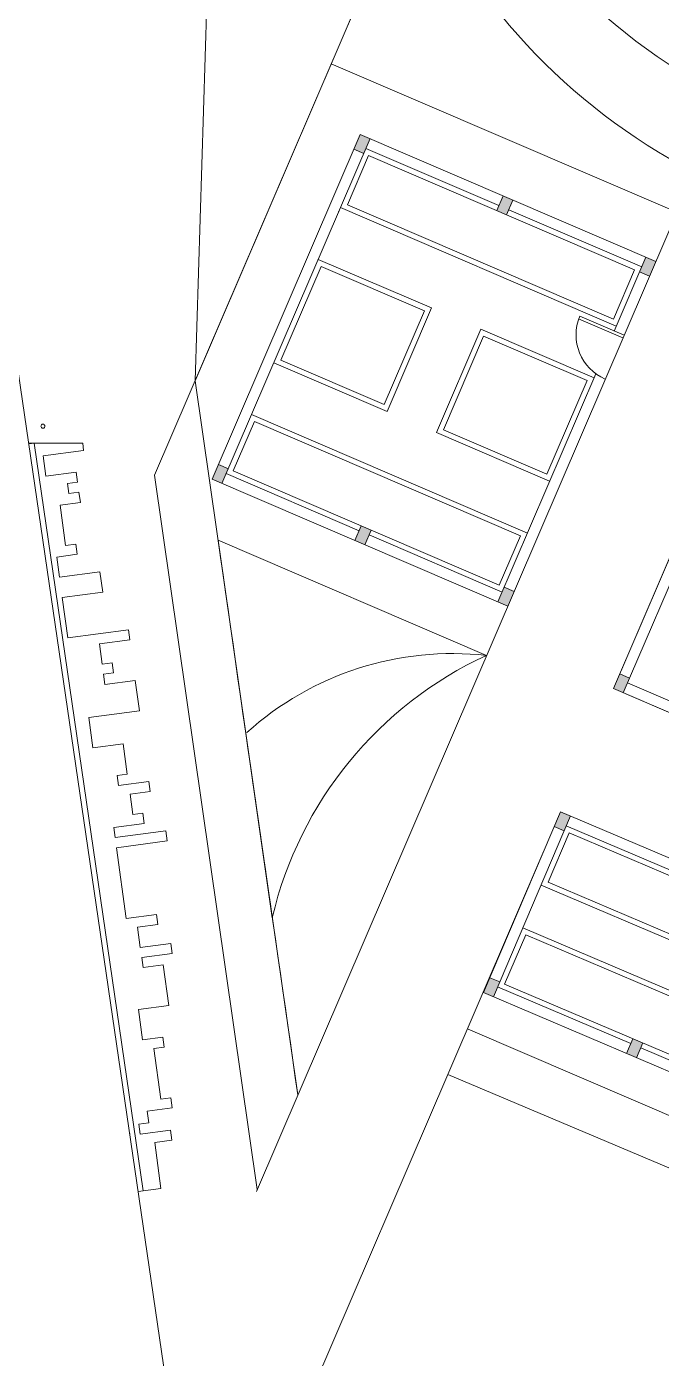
# Model space of a CAD drawing. Header units: metres. Extents: x -48 to 2360, y -1392 to 453.
# Drawn here: x 255.69 to 267.53, y -1335.71 to -1310.88 of the extents above; entities that cross this region are included whole.
import ezdxf

# ---------------------------------------------------------------- set-up
doc = ezdxf.new("R2010")
doc.units = ezdxf.units.M
for name, color, linetype, lineweight, transparency in [('JARDINERAS', 93, 'Continuous', 5, 0.4), ('MUEBLES', 223, 'Continuous', 5, 0.3), ('SUELO', 231, 'Continuous', 5, 0.2)]:
    doc.layers.add(name, color=color, linetype=linetype, lineweight=lineweight, transparency=transparency)
doc.layers.add('MUROS', color=31, linetype='Continuous', lineweight=9)
doc.layers.add('TODO', color=210, linetype='Continuous', lineweight=5)

msp = doc.modelspace()

# ---------------------------------------------------------------- hatches: boundary and pattern name
at = {"layer": 'MUROS', "ltscale": 7, "transparency": 33554559}
h = msp.add_hatch(color=256, dxfattribs=at)
h.dxf.hatch_style = 1
h.paths.add_polyline_path([(265.112, -1295.365), (264.745, -1295.205), (264.585, -1295.572), (264.952, -1295.732)])
h.paths.add_polyline_path([(269.355, -1297.141), (268.986, -1296.987), (268.829, -1297.348), (269.195, -1297.508)])
h.paths.add_polyline_path([(265.295, -1304.042), (264.939, -1304.224), (265.12, -1304.58), (265.477, -1304.399)])
h.paths.add_polyline_path([(269.476, -1302.122), (269.389, -1301.952), (269.033, -1302.134), (269.214, -1302.49), (269.569, -1302.309, -0.008613)])
h.paths.add_polyline_path([(274.596, -1305.703), (274.228, -1305.545), (274.071, -1305.913), (274.439, -1306.07)])
h.paths.add_polyline_path([(272.74, -1310.025), (272.372, -1309.868), (272.215, -1310.235), (272.582, -1310.393)])
h.paths.add_polyline_path([(267.427, -1315.253), (267.244, -1315.174), (267.125, -1315.45), (267.309, -1315.529)])
h.paths.add_polyline_path([(264.763, -1314.109), (264.579, -1314.03), (264.461, -1314.305), (264.644, -1314.384)])
h.paths.add_polyline_path([(262.098, -1312.964), (261.914, -1312.886), (261.796, -1313.161), (261.98, -1313.24)])
h.paths.add_polyline_path([(259.455, -1319.121), (259.271, -1319.042), (259.152, -1319.317), (259.336, -1319.396)])
h.paths.add_polyline_path([(262.119, -1320.265), (261.935, -1320.186), (261.817, -1320.462), (262.001, -1320.541)])
h.paths.add_polyline_path([(264.784, -1321.409), (264.6, -1321.33), (264.482, -1321.606), (264.666, -1321.685)])
at = {"layer": 'MUROS', "ltscale": 7, "transparency": 33554687}
h = msp.add_hatch(color=256, dxfattribs=at)
h.dxf.hatch_style = 1
h.paths.add_polyline_path([(306.811, -1320.054), (306.506, -1320.054, -0.04212), (306.184, -1321.176), (306.46, -1321.293, 0.044545)])
h.paths.add_polyline_path([(306.46, -1321.292), (306.184, -1321.176, -0.010813), (306.071, -1321.454), (306.343, -1321.569)])
h.paths.add_polyline_path([(306.347, -1321.57), (306.071, -1321.454, -0.007784), (305.982, -1321.651), (303.071, -1328.352), (303.406, -1328.274), (306.064, -1322.155, 0.022457)])
h.paths.add_polyline_path([(304.344, -1313.157), (304.048, -1313.206), (304.096, -1313.502), (304.392, -1313.454)])
h.paths.add_polyline_path([(301.99, -1313.941), (301.88, -1314.202, -0.01433), (302.152, -1314.328), (302.267, -1314.057)])
h.paths.add_polyline_path([(298.313, -1323.721), (298.21, -1324.003, 0.008043), (298.371, -1324.052), (298.378, -1324.036), (298.48, -1324.083, 0.032629), (299.15, -1324.215), (299.183, -1323.917, -0.045242)])
h.paths.add_polyline_path([(296.258, -1322.432), (296.034, -1322.632, 0.110146), (297.927, -1323.902), (298.03, -1323.62, -0.109311)])
h.paths.add_polyline_path([(296.058, -1322.209), (296.023, -1322.24), (295.834, -1322.408), (296.034, -1322.632), (296.258, -1322.432), (296.255, -1322.429, -0.014923)])
h.paths.add_polyline_path([(298.312, -1323.722), (298.287, -1323.712, -0.013812), (298.03, -1323.62), (297.928, -1323.901), (298.189, -1323.996, 0.001076), (298.21, -1324.003)])
h.paths.add_polyline_path([(294.935, -1317.156), (294.861, -1317.363, 0.003821), (294.836, -1317.439), (295.116, -1317.54), (295.218, -1317.257)])
h.paths.add_polyline_path([(280.475, -1329.01), (280.473, -1329.009), (280.525, -1328.885), (280.535, -1328.863), (280.356, -1328.786), (280.237, -1329.062), (280.419, -1329.14)])
h.paths.add_polyline_path([(276.037, -1326.931), (275.853, -1326.853), (275.735, -1327.128), (275.919, -1327.207)])
h.paths.add_polyline_path([(271.351, -1324.919), (271.167, -1324.84), (271.049, -1325.116), (271.233, -1325.195)])
h.paths.add_polyline_path([(266.94, -1323.025), (266.757, -1322.946), (266.638, -1323.222), (266.822, -1323.301)])
h.paths.add_polyline_path([(265.836, -1325.598), (265.652, -1325.519), (265.534, -1325.795), (265.718, -1325.874)])
h.paths.add_polyline_path([(268.32, -1326.656), (268.202, -1326.932), (268.386, -1327.01), (268.504, -1326.734)])
h.paths.add_polyline_path([(271.172, -1327.87), (270.988, -1327.792), (270.87, -1328.068), (271.054, -1328.146)])
h.paths.add_polyline_path([(264.517, -1328.694), (264.333, -1328.615), (264.216, -1328.891), (264.4, -1328.97)])
h.paths.add_polyline_path([(267.185, -1329.83), (267.001, -1329.752), (266.884, -1330.028), (267.068, -1330.106)])
h.paths.add_polyline_path([(269.853, -1330.967), (269.669, -1330.888), (269.552, -1331.164), (269.736, -1331.243)])
h.paths.add_polyline_path([(269.584, -1316.869), (269.4, -1316.79), (269.282, -1317.066), (269.465, -1317.145)])
h.paths.add_polyline_path([(269.702, -1316.593), (269.518, -1316.514), (269.4, -1316.79), (269.584, -1316.869)])
h.paths.add_polyline_path([(273.994, -1318.763), (273.811, -1318.684), (273.692, -1318.96), (273.876, -1319.038)])
h.paths.add_polyline_path([(274.113, -1318.487), (273.929, -1318.408), (273.811, -1318.684), (273.994, -1318.763)])
h.paths.add_polyline_path([(278.681, -1320.775), (278.497, -1320.696), (278.379, -1320.972), (278.562, -1321.051)])
h.paths.add_polyline_path([(278.799, -1320.499), (278.615, -1320.42), (278.497, -1320.696), (278.681, -1320.775)])
h.paths.add_polyline_path([(283.183, -1322.708), (282.999, -1322.629), (282.881, -1322.905), (283.065, -1322.984)])
h.paths.add_polyline_path([(283.301, -1322.433), (283.118, -1322.354), (282.999, -1322.629), (283.183, -1322.708)])
h.paths.add_polyline_path([(285.945, -1316.276), (285.945, -1316.276), (285.761, -1316.197), (285.643, -1316.473), (285.827, -1316.552)])
h.paths.add_polyline_path([(281.443, -1314.343), (281.259, -1314.264), (281.14, -1314.54), (281.324, -1314.619)])
h.paths.add_polyline_path([(276.756, -1312.331), (276.573, -1312.252), (276.454, -1312.527), (276.638, -1312.606)])
h.paths.add_polyline_path([(272.346, -1310.437), (272.162, -1310.358), (272.044, -1310.634), (272.227, -1310.712)])

# ---------------------------------------------------------------- linework, layer by layer
at = {"layer": 'JARDINERAS', "transparency": 33554559}
msp.add_line((255.831, -1318.646), (257.868, -1332.588), dxfattribs=at)
at = {"layer": 'JARDINERAS', "ltscale": 7, "transparency": 33554559}
msp.add_line((263.926, -1329.572), (270.101, -1332.223), dxfattribs=at)
at = {"layer": 'JARDINERAS', "ltscale": 0.05, "transparency": 33554559, "flags": 128}
for points in [[(262.897, -1307.928, 0.175392), (268.127, -1313.575), (267.77, -1314.392)], [(264.271, -1322.604, 0.23131), (260.275, -1327.495), (259.263, -1320.453)], [(259.263, -1320.453), (264.271, -1322.604, 0.215062), (259.8, -1324.043)]]:
    msp.add_lwpolyline(points, format="xyb", dxfattribs=at)
at = {"layer": 'JARDINERAS', "transparency": 33554559, "flags": 128}
for points in [[(255.734, -1318.646), (256.738, -1318.644)], [(256.738, -1318.644), (256.756, -1318.779)], [(256.756, -1318.779), (256.002, -1318.881)], [(256.002, -1318.881), (256.053, -1319.258)], [(256.053, -1319.258), (256.619, -1319.182)], [(256.619, -1319.182), (256.644, -1319.371)], [(256.644, -1319.371), (256.455, -1319.396)], [(256.455, -1319.396), (256.481, -1319.585)], [(256.481, -1319.585), (256.669, -1319.559)], [(256.669, -1319.559), (256.695, -1319.748)], [(256.695, -1319.748), (256.317, -1319.799)], [(256.317, -1319.799), (256.419, -1320.553)], [(256.419, -1320.553), (256.608, -1320.528)], [(256.608, -1320.528), (256.633, -1320.717)], [(256.633, -1320.717), (256.256, -1320.768)], [(256.256, -1320.768), (256.307, -1321.145)], [(256.307, -1321.145), (257.061, -1321.043)], [(257.061, -1321.043), (257.112, -1321.421)], [(257.112, -1321.421), (256.358, -1321.522)], [(256.358, -1321.522), (256.459, -1322.277)], [(256.459, -1322.277), (257.591, -1322.124)], [(257.591, -1322.124), (257.617, -1322.313)], [(257.617, -1322.313), (257.051, -1322.389)], [(257.051, -1322.389), (257.102, -1322.767)], [(257.102, -1322.767), (257.29, -1322.741)], [(257.316, -1322.93), (257.127, -1322.955)], [(257.29, -1322.741), (257.316, -1322.93)], [(257.127, -1322.955), (257.152, -1323.144)], [(257.152, -1323.144), (257.718, -1323.068)], [(257.718, -1323.068), (257.795, -1323.634)], [(257.795, -1323.634), (256.851, -1323.761)], [(256.851, -1323.761), (256.928, -1324.327)], [(256.928, -1324.327), (257.494, -1324.251)], [(257.494, -1324.251), (257.57, -1324.817)], [(257.57, -1324.817), (257.381, -1324.842)], [(257.381, -1324.842), (257.407, -1325.031)], [(257.407, -1325.031), (257.973, -1324.955)], [(257.998, -1325.143), (257.621, -1325.194)], [(257.973, -1324.955), (257.998, -1325.143)], [(257.621, -1325.194), (257.672, -1325.572)], [(257.672, -1325.572), (257.86, -1325.546)], [(257.86, -1325.546), (257.886, -1325.735)], [(257.886, -1325.735), (257.32, -1325.811)], [(257.32, -1325.811), (257.345, -1326)], [(257.345, -1326), (258.289, -1325.873)], [(258.289, -1325.873), (258.314, -1326.061)], [(258.314, -1326.061), (257.371, -1326.189)], [(257.371, -1326.189), (257.549, -1327.509)], [(257.549, -1327.509), (258.115, -1327.433)], [(258.14, -1327.622), (257.763, -1327.673)], [(258.115, -1327.433), (258.14, -1327.622)], [(257.763, -1327.673), (257.813, -1328.05)], [(257.813, -1328.05), (258.38, -1327.974)], [(258.38, -1327.974), (258.405, -1328.162)], [(258.405, -1328.162), (257.839, -1328.239)], [(257.839, -1328.239), (257.864, -1328.427)], [(257.864, -1328.427), (258.242, -1328.376)], [(258.242, -1328.376), (258.343, -1329.131)], [(258.343, -1329.131), (257.777, -1329.207)], [(257.777, -1329.207), (257.854, -1329.773)], [(257.854, -1329.773), (258.231, -1329.723)], [(258.231, -1329.723), (258.256, -1329.911)], [(258.256, -1329.911), (258.068, -1329.937)], [(258.068, -1329.937), (258.195, -1330.88)], [(258.195, -1330.88), (258.384, -1330.855)], [(258.384, -1330.855), (258.409, -1331.043)], [(258.409, -1331.043), (257.942, -1331.106)], [(257.942, -1331.106), (257.971, -1331.319)], [(257.971, -1331.319), (257.783, -1331.345)], [(257.783, -1331.345), (257.808, -1331.533)], [(257.808, -1331.533), (258.374, -1331.457)], [(258.374, -1331.457), (258.399, -1331.646)], [(258.399, -1331.646), (258.083, -1331.688)], [(258.083, -1331.688), (258.198, -1332.543)], [(257.772, -1332.601), (258.198, -1332.543)]]:
    msp.add_lwpolyline(points, dxfattribs=at)
at = {"layer": 'JARDINERAS', "transparency": 33554687, "flags": 128}
for points in [[(255.736, -1318.658), (255.831, -1318.646)], [(257.657, -1331.145), (257.654, -1331.145)], [(257.612, -1331.495), (257.618, -1331.532)]]:
    msp.add_lwpolyline(points, dxfattribs=at)
at = {"layer": 'JARDINERAS', "ltscale": 0.05, "transparency": 33554559}
msp.add_arc((273.906, -1302.145), 11.309, 202.9098, 242.702, dxfattribs=at)
at = {"layer": 'JARDINERAS', "transparency": 33554559}
msp.add_ellipse((255.996, -1318.327), major_axis=(0.0269, 0.027), ratio=1, start_param=5.497787, end_param=11.780972, dxfattribs=at)
at = {"layer": 'MUEBLES', "transparency": 33554559}
msp.add_line((270.623, -1329.158), (265.287, -1326.886), dxfattribs=at)
for points in [[(262.072, -1313.279), (267.033, -1315.41), (266.639, -1316.329), (261.677, -1314.198)], [(260.434, -1317.093), (261.184, -1315.347), (263.113, -1316.175), (262.364, -1317.921)], [(263.466, -1318.395), (264.216, -1316.649), (266.146, -1317.477), (265.396, -1319.223)], [(259.941, -1318.241), (264.903, -1320.372), (264.508, -1321.291), (259.546, -1319.16)], [(265.81, -1325.913), (270.778, -1328.029), (270.387, -1328.949), (265.418, -1326.833)], [(265.001, -1327.813), (269.969, -1329.929), (269.577, -1330.849), (264.609, -1328.733)]]:
    msp.add_lwpolyline(points, close=True, dxfattribs=at)
for points in [[(266.691, -1316.46), (261.546, -1314.251)], [(261.131, -1315.216), (263.245, -1316.123), (262.416, -1318.053), (260.303, -1317.145)], [(265.448, -1319.355), (263.335, -1318.447), (264.164, -1316.518), (266.277, -1317.425)], [(259.889, -1318.11), (265.034, -1320.32)], [(264.948, -1327.682), (270.1, -1329.876)]]:
    msp.add_lwpolyline(points, dxfattribs=at)
at = {"layer": 'SUELO', "ltscale": 0.05, "transparency": 33554559}
for p, q in [((258.079, -1319.244), (264.731, -1303.755)), ((261.376, -1311.566), (267.822, -1314.334))]:
    msp.add_line(p, q, dxfattribs=at)
at = {"layer": 'SUELO', "ltscale": 7, "transparency": 33554559}
for p, q in [((258.836, -1317.482), (264.731, -1303.755)), ((270.442, -1333.337), (263.549, -1330.417))]:
    msp.add_line(p, q, dxfattribs=at)
for points in [[(259.051, -1310.429), (258.836, -1317.482)], [(285.57, -1317.156), (285.945, -1316.276), (272.162, -1310.358), (266.638, -1323.222), (282.523, -1330.043), (287.673, -1318.05)]]:
    msp.add_lwpolyline(points, dxfattribs=at)
at = {"layer": 'SUELO', "ltscale": 0.05, "transparency": 33554559, "flags": 128}
msp.add_lwpolyline([(258.836, -1317.482), (260.751, -1330.802)], dxfattribs=at)
at = {"layer": 'SUELO', "transparency": 33554559, "flags": 128}
msp.add_lwpolyline([(258.079, -1319.244), (259.994, -1332.565)], dxfattribs=at)
at = {"layer": 'TODO', "transparency": 33554687}
for p, q in [((276.541, -1300.159), (266.638, -1323.222)), ((271.929, -1304.77), (259.978, -1332.602)), ((272.346, -1310.437), (266.822, -1323.301)), ((261.914, -1312.885), (259.152, -1319.317)), ((262.098, -1312.964), (259.336, -1319.396)), ((261.514, -1314.326), (261.512, -1314.328)), ((267.244, -1315.174), (266.651, -1316.553)), ((266.815, -1316.678), (265.988, -1316.323)), ((266.835, -1316.632), (266.008, -1316.277)), ((266.638, -1323.222), (282.523, -1330.043)), ((265.836, -1325.598), (264.4, -1328.97)), ((265.652, -1325.519), (271.172, -1327.87)), ((269.736, -1331.243), (264.216, -1328.891))]:
    msp.add_line(p, q, dxfattribs=at)
at = {"layer": 'TODO', "ltscale": 0.05, "transparency": 33554687}
for p, q in [((264.271, -1322.604), (259.263, -1320.453)), ((265.339, -1326.248), (263.549, -1330.417))]:
    msp.add_line(p, q, dxfattribs=at)
at = {"layer": 'TODO', "ltscale": 7, "transparency": 33554687}
msp.add_line((263.549, -1330.417), (260.643, -1337.184), dxfattribs=at)
at = {"layer": 'TODO', "ltscale": 7, "transparency": 33554559}
msp.add_lwpolyline([(311.255, -1311.875), (311.255, -1311.875), (318.75, -1312.996), (317.888, -1331.288), (259.657, -1345.489), (247.797, -1264.424), (293.305, -1259.038), (293.305, -1259.038)], dxfattribs=at)
at = {"layer": 'TODO', "transparency": 33554687}
for points in [[(261.914, -1312.885), (267.428, -1315.253)], [(261.914, -1312.886), (267.427, -1315.253)], [(261.98, -1313.24), (261.796, -1313.161)], [(262.019, -1313.148), (264.5, -1314.213)], [(264.461, -1314.305), (264.579, -1314.03)], [(264.763, -1314.109), (264.644, -1314.384)], [(264.684, -1314.292), (267.165, -1315.358)], [(267.309, -1315.529), (267.125, -1315.45)], [(264.482, -1321.606), (266.31, -1317.348)], [(259.271, -1319.042), (259.455, -1319.121)], [(261.896, -1320.278), (259.415, -1319.213)], [(264.666, -1321.685), (259.152, -1319.317)], [(264.561, -1321.422), (262.08, -1320.357)], [(264.6, -1321.33), (264.784, -1321.409)], [(266.757, -1322.946), (266.94, -1323.025)], [(271.128, -1324.932), (266.901, -1323.117)], [(264.216, -1328.891), (265.652, -1325.519)], [(265.718, -1325.874), (265.534, -1325.795)], [(265.757, -1325.782), (268.241, -1326.84)], [(264.333, -1328.615), (264.517, -1328.694)], [(266.962, -1329.844), (264.478, -1328.786)], [(266.884, -1330.028), (267.001, -1329.752)], [(267.185, -1329.83), (267.068, -1330.106)], [(269.63, -1330.98), (267.146, -1329.922)]]:
    msp.add_lwpolyline(points, dxfattribs=at)
at = {"layer": 'TODO', "transparency": 33554559}
for points in [[(261.817, -1320.462), (261.935, -1320.186)], [(262.119, -1320.265), (262.001, -1320.541)]]:
    msp.add_lwpolyline(points, dxfattribs=at)
at = {"layer": 'TODO', "transparency": 33554687}
msp.add_arc((266.84, -1316.621), 0.9, 157.5395, 246.7615, dxfattribs=at)
at = {"layer": 'TODO', "ltscale": 7, "transparency": 33554687}
msp.add_spline([(259.263, -1320.453), (260.751, -1330.802)], degree=3, dxfattribs=at)

doc.saveas('drawing.dxf')
